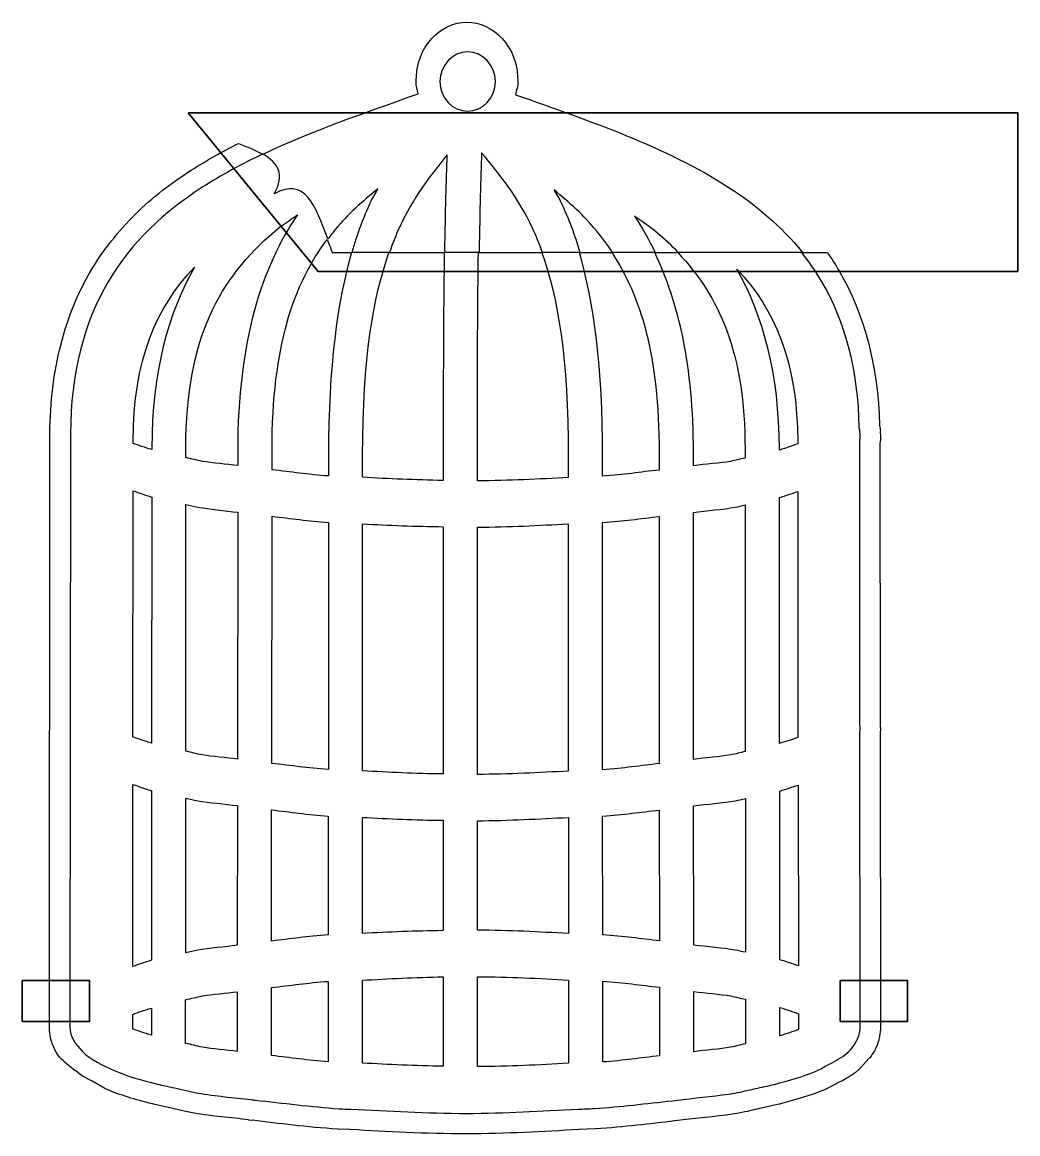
# Model space of a CAD drawing. Header units: millimetres. Extents: x -105 to 761, y -148 to 199.
# Drawn here: x 410.8 to 460.3, y -148.5 to -93.2 of the extents above; entities that cross this region are included whole.
import ezdxf

# ---------------------------------------------------------------- set-up
doc = ezdxf.new("R2010")
doc.units = ezdxf.units.MM
doc.header["$MEASUREMENT"] = 0
doc.layers.add('Capa 1', color=7, linetype='Continuous')

msp = doc.modelspace()

# ---------------------------------------------------------------- linework, layer by layer
at = {"layer": 'Capa 1', "color": 136}
for points, knots in [([(432.8986, -93.1799), (431.6075, -93.1799), (430.3621, -94.3508), (430.3621, -96.1344), (430.3621, -96.1344), (430.3621, -96.357), (430.4361, -96.538), (430.4715, -96.7405), (430.4715, -96.7405), (427.8364, -97.6764), (425.1798, -98.5858), (422.7456, -99.7391), (422.7456, -99.7391), (423.4974, -100.1864), (423.8498, -100.7607), (423.296, -101.7235), (423.296, -101.7235), (424.813, -100.8482), (425.3632, -102.3027), (425.9736, -103.9615), (425.9736, -103.9615), (426.0937, -103.802), (426.2134, -103.65), (426.3369, -103.4986), (426.3369, -103.4986), (426.9684, -102.7331), (427.7021, -102.0882), (428.4642, -101.4702), (428.4642, -101.4702), (428.348, -101.697), (428.2172, -101.8857), (428.1008, -102.1316), (428.1008, -102.1316), (427.7586, -102.8749), (427.4482, -103.698), (427.1765, -104.6339), (427.1765, -104.6339), (427.1765, -104.6339), (429.0393, -104.6339), (429.0393, -104.6339), (429.0393, -104.6339), (429.2017, -104.1767), (429.3637, -103.7558), (429.5471, -103.3663), (429.5471, -103.3663), (430.2105, -101.9316), (431.0359, -100.8464), (431.9179, -99.7832), (431.9179, -99.7832), (431.8722, -101.0775), (431.8261, -102.5242), (431.7944, -104.6339), (431.7944, -104.6339), (431.7944, -104.6339), (433.5054, -104.6339), (433.5054, -104.6339), (433.5054, -104.6339), (433.5371, -102.4403), (433.5759, -101.0055), (433.6253, -99.6731), (433.6253, -99.6731), (434.5638, -100.7964), (435.4597, -101.9175), (436.1618, -103.4323), (436.1618, -103.4323), (436.3311, -103.8034), (436.504, -104.2024), (436.6556, -104.6339), (436.6556, -104.6339), (436.6556, -104.6339), (438.5219, -104.6339), (438.5219, -104.6339), (438.5219, -104.6339), (438.254, -103.7251), (437.9433, -102.9233), (437.6046, -102.1976), (437.6046, -102.1976), (437.4884, -101.9461), (437.3506, -101.757), (437.2307, -101.5252), (437.2307, -101.5252), (438, -102.1468), (438.7229, -102.8051), (439.3579, -103.5755), (439.3579, -103.5755), (439.6331, -103.9085), (439.8942, -104.261), (440.1411, -104.6339), (440.1411, -104.6339), (440.1411, -104.6339), (442.2684, -104.6339), (442.2684, -104.6339), (442.2684, -104.6339), (441.9509, -103.9805), (441.6051, -103.3759), (441.2312, -102.8259), (441.2312, -102.8259), (441.6231, -103.1035), (442.032, -103.3681), (442.3883, -103.675), (442.3883, -103.675), (442.7482, -103.9819), (443.0938, -104.2984), (443.4149, -104.6339), (443.4149, -104.6339), (443.4149, -104.6339), (449.5994, -104.6339), (449.5994, -104.6339), (449.5994, -104.6339), (448.5584, -103.3314), (447.2954, -102.2808), (445.9055, -101.382), (445.9055, -101.382), (442.8117, -99.3807), (439.0369, -98.1057), (435.3116, -96.7846), (435.3116, -96.7846), (435.354, -96.5669), (435.435, -96.3757), (435.435, -96.1344), (435.435, -96.1344), (435.4354, -94.3507), (434.1897, -93.1799), (432.8986, -93.1799)], [0, 0, 0, 0, 0.03125, 0.03125, 0.03125, 0.03125, 0.0625, 0.0625, 0.0625, 0.0625, 0.09375, 0.09375, 0.09375, 0.09375, 0.125, 0.125, 0.125, 0.125, 0.15625, 0.15625, 0.15625, 0.15625, 0.1875, 0.1875, 0.1875, 0.1875, 0.21875, 0.21875, 0.21875, 0.21875, 0.25, 0.25, 0.25, 0.25, 0.28125, 0.28125, 0.28125, 0.28125, 0.3125, 0.3125, 0.3125, 0.3125, 0.34375, 0.34375, 0.34375, 0.34375, 0.375, 0.375, 0.375, 0.375, 0.40625, 0.40625, 0.40625, 0.40625, 0.4375, 0.4375, 0.4375, 0.4375, 0.46875, 0.46875, 0.46875, 0.46875, 0.5, 0.5, 0.5, 0.5, 0.53125, 0.53125, 0.53125, 0.53125, 0.5625, 0.5625, 0.5625, 0.5625, 0.59375, 0.59375, 0.59375, 0.59375, 0.625, 0.625, 0.625, 0.625, 0.65625, 0.65625, 0.65625, 0.65625, 0.6875, 0.6875, 0.6875, 0.6875, 0.71875, 0.71875, 0.71875, 0.71875, 0.75, 0.75, 0.75, 0.75, 0.78125, 0.78125, 0.78125, 0.78125, 0.8125, 0.8125, 0.8125, 0.8125, 0.84375, 0.84375, 0.84375, 0.84375, 0.875, 0.875, 0.875, 0.875, 0.90625, 0.90625, 0.90625, 0.90625, 0.9375, 0.9375, 0.9375, 0.9375, 1, 1, 1, 1]), ([(432.9307, -94.657), (433.6923, -94.6569), (434.3096, -95.3212), (434.3096, -96.1344), (434.3096, -96.1344), (434.3098, -96.9468), (433.6923, -97.6005), (432.9303, -97.6005), (432.9303, -97.6005), (432.1719, -97.6005), (431.551, -96.9468), (431.551, -96.1344), (431.551, -96.1344), (431.5512, -95.3212), (432.1718, -94.657), (432.9307, -94.657)], [0, 0, 0, 0, 0.2, 0.2, 0.2, 0.2, 0.4, 0.4, 0.4, 0.4, 0.6, 0.6, 0.6, 0.6, 1, 1, 1, 1])]:
    msp.add_open_spline(points, degree=3, knots=knots, dxfattribs=at)
at = {"layer": 'Capa 1', "color": 250, "lineweight": 35}
for points in [[(419.0238, -97.6824), (419.0238, -97.6824), (460.3202, -97.6824), (460.3202, -97.6824), (460.3202, -97.6824), (460.3202, -97.6824), (460.3202, -105.5828), (460.3202, -105.5828), (460.3202, -105.5828), (460.3202, -105.5828), (425.4869, -105.5828), (425.4869, -105.5828), (425.4869, -105.5828), (425.4869, -105.5828), (419.0238, -97.6824), (419.0238, -97.6824)], [(410.7549, -140.868), (410.7549, -140.868), (414.1061, -140.868), (414.1061, -140.868), (414.1061, -140.868), (414.1061, -140.868), (414.1061, -142.8993), (414.1061, -142.8993), (414.1061, -142.8993), (414.1061, -142.8993), (410.7549, -142.8993), (410.7549, -142.8993), (410.7549, -142.8993), (410.7549, -142.8993), (410.7549, -140.868), (410.7549, -140.868)], [(451.483, -140.868), (451.483, -140.868), (454.8346, -140.868), (454.8346, -140.868), (454.8346, -140.868), (454.8346, -140.868), (454.8346, -142.8993), (454.8346, -142.8993), (454.8346, -142.8993), (454.8346, -142.8993), (451.483, -142.8993), (451.483, -142.8993), (451.483, -142.8993), (451.483, -142.8993), (451.483, -140.868), (451.483, -140.868)]]:
    msp.add_open_spline(points, degree=3, knots=[0, 0, 0, 0, 0.2, 0.2, 0.2, 0.2, 0.4, 0.4, 0.4, 0.4, 0.6, 0.6, 0.6, 0.6, 1, 1, 1, 1], dxfattribs=at)
at = {"layer": 'Capa 1', "color": 241}
for points, knots in [([(421.5182, -99.2103), (420.7101, -99.6212), (419.9199, -100.0583), (419.1685, -100.5445), (419.1685, -100.5445), (418.6888, -100.8545), (418.1983, -101.1872), (417.7256, -101.5587), (417.7256, -101.5587), (416.7981, -102.2858), (415.9511, -103.1106), (415.1997, -104.061), (415.1997, -104.061), (414.8261, -104.5344), (414.473, -105.0364), (414.152, -105.5825), (414.152, -105.5825), (413.8275, -106.1317), (413.5487, -106.7086), (413.3053, -107.3129), (413.3053, -107.3129), (412.8044, -108.5356), (412.4551, -109.8963), (412.2787, -111.3698), (412.2787, -111.3698), (412.1908, -112.1004), (412.1341, -112.8617), (412.1341, -113.6629), (412.1341, -113.6629), (412.1341, -113.6629), (412.113, -143.1639), (412.113, -143.1639), (412.113, -143.1639), (412.113, -143.1639), (412.113, -143.2747), (412.113, -143.2747), (412.113, -143.2747), (412.113, -143.3001), (412.1129, -143.3258), (412.1129, -143.3516), (412.1129, -143.3516), (412.1237, -143.5015), (412.1482, -143.6807), (412.2117, -143.892), (412.2117, -143.892), (412.2154, -143.8966), (412.2223, -143.8977), (412.2223, -143.9026), (412.2223, -143.9026), (412.3353, -144.2794), (412.5256, -144.6174), (412.8185, -144.8837), (412.8185, -144.8837), (412.8329, -144.8989), (412.8467, -144.9137), (412.8643, -144.9278), (412.8643, -144.9278), (412.8643, -144.9278), (413.3584, -145.3247), (413.3584, -145.3247), (413.3584, -145.3247), (413.3584, -145.3247), (413.3937, -145.3582), (413.3937, -145.3582), (413.3937, -145.3582), (413.3937, -145.3582), (413.4044, -145.3472), (413.4044, -145.3472), (413.4044, -145.3472), (413.7676, -145.6577), (414.1026, -145.8044), (414.3284, -145.9205), (414.3284, -145.9205), (414.3391, -145.9255), (414.3636, -145.9371), (414.3742, -145.942), (414.3742, -145.942), (414.3742, -145.942), (414.8153, -146.2066), (414.8153, -146.2066), (414.8153, -146.2066), (414.8542, -146.2313), (414.8928, -146.2535), (414.9351, -146.2729), (414.9351, -146.2729), (415.6162, -146.5661), (416.3921, -146.7859), (417.2388, -147.0004), (417.2388, -147.0004), (417.2494, -147.0046), (417.2599, -147.0081), (417.274, -147.0113), (417.274, -147.0113), (417.274, -147.0113), (418.1102, -147.199), (418.1102, -147.199), (418.1102, -147.199), (418.4773, -147.2794), (418.8439, -147.3782), (419.3131, -147.4636), (419.3131, -147.4636), (420.1601, -147.6177), (421.1793, -147.6862), (422.0118, -147.7941), (422.0118, -147.7941), (422.0154, -147.798), (422.0189, -147.8019), (422.0224, -147.8051), (422.0224, -147.8051), (422.0224, -147.8051), (422.2131, -147.8269), (422.2131, -147.8269), (422.2131, -147.8269), (422.2131, -147.8269), (422.2131, -147.8163), (422.2131, -147.8163), (422.2131, -147.8163), (423.543, -147.9839), (424.894, -148.154), (426.4674, -148.2573), (426.4674, -148.2573), (426.4783, -148.2573), (426.4886, -148.2573), (426.4992, -148.2573), (426.4992, -148.2573), (426.4992, -148.2573), (427.0637, -148.2788), (427.0637, -148.2788), (427.0637, -148.2788), (427.0637, -148.2788), (427.0851, -148.2788), (427.0851, -148.2788), (427.0851, -148.2788), (428.9231, -148.3878), (430.8031, -148.4884), (432.8703, -148.4884), (432.8703, -148.4884), (434.8778, -148.4884), (436.6874, -148.3808), (438.4725, -148.2788), (438.4725, -148.2788), (438.4725, -148.2788), (438.4834, -148.2788), (438.4834, -148.2788), (438.4834, -148.2788), (438.4834, -148.2788), (439.2771, -148.2457), (439.2771, -148.2457), (439.2771, -148.2457), (439.2839, -148.2457), (439.2909, -148.2457), (439.298, -148.2457), (439.298, -148.2457), (440.7551, -148.1497), (441.9932, -148.0009), (443.2455, -147.8488), (443.2455, -147.8488), (443.2455, -147.8488), (443.7959, -147.7828), (443.7959, -147.7828), (443.7959, -147.7828), (443.7995, -147.7828), (443.8029, -147.7828), (443.8065, -147.7828), (443.8065, -147.7828), (444.6076, -147.678), (445.6056, -147.6135), (446.4311, -147.4632), (446.4311, -147.4632), (446.8475, -147.3874), (447.1543, -147.2988), (447.4683, -147.2314), (447.4683, -147.2314), (447.4718, -147.2314), (447.4754, -147.2314), (447.4789, -147.2314), (447.4789, -147.2314), (447.4789, -147.2314), (448.4279, -147.0222), (448.4279, -147.0222), (448.4279, -147.0222), (448.435, -147.0184), (448.442, -147.0145), (448.449, -147.0109), (448.449, -147.0109), (449.2534, -146.8092), (449.9871, -146.5876), (450.6221, -146.3276), (450.6221, -146.3276), (450.6468, -146.3177), (450.6715, -146.3064), (450.6997, -146.2945), (450.6997, -146.2945), (450.6997, -146.2945), (451.2715, -145.9967), (451.2715, -145.9967), (451.2715, -145.9967), (451.5572, -145.85), (451.9627, -145.6912), (452.3754, -145.3243), (452.3754, -145.3243), (452.4002, -145.3), (452.4248, -145.2742), (452.4495, -145.247), (452.4495, -145.247), (452.4495, -145.247), (452.9261, -144.7292), (452.9261, -144.7292), (452.9261, -144.7292), (452.9328, -144.7214), (452.9399, -144.7147), (452.9469, -144.7066), (452.9469, -144.7066), (453.0459, -144.5923), (453.1163, -144.4766), (453.1798, -144.3648), (453.1798, -144.3648), (453.1836, -144.3616), (453.1868, -144.3577), (453.1903, -144.3542), (453.1903, -144.3542), (453.2047, -144.326), (453.2256, -144.2759), (453.2433, -144.2328), (453.2433, -144.2328), (453.261, -144.2004), (453.2574, -144.2131), (453.268, -144.1887), (453.268, -144.1887), (453.2999, -144.1111), (453.335, -144.0413), (453.3315, -144.0455), (453.3315, -144.0455), (453.3388, -144.0268), (453.342, -144.0088), (453.3456, -143.9905), (453.3456, -143.9905), (453.3388, -144.0018), (453.3667, -143.952), (453.3985, -143.825), (453.3985, -143.825), (453.4023, -143.8176), (453.4055, -143.8106), (453.4091, -143.8032), (453.4091, -143.8032), (453.4233, -143.7541), (453.4232, -143.7068), (453.4302, -143.6595), (453.4302, -143.6595), (453.4341, -143.6483), (453.4408, -143.6377), (453.4444, -143.6268), (453.4444, -143.6268), (453.4444, -143.6268), (453.4305, -143.6268), (453.4305, -143.6268), (453.4305, -143.6268), (453.4587, -143.4885), (453.4867, -143.3368), (453.4867, -143.1635), (453.4867, -143.1635), (453.4867, -143.1635), (453.4868, -142.899), (453.4868, -142.899), (453.4868, -142.899), (453.4868, -142.899), (453.4761, -128.5674), (453.4761, -128.5674), (453.4761, -128.5674), (453.4761, -128.5674), (453.4761, -128.4792), (453.4761, -128.4792), (453.4761, -128.4792), (453.4797, -128.4471), (453.4867, -128.4499), (453.4867, -128.3578), (453.4867, -128.3578), (453.4868, -128.2703), (453.4796, -128.283), (453.4761, -128.2478), (453.4761, -128.2478), (453.4761, -128.2626), (453.4761, -128.1804), (453.4761, -128.1486), (453.4761, -128.1486), (453.4761, -128.1451), (453.4761, -128.1412), (453.4761, -128.1373), (453.4761, -128.1373), (453.4761, -128.1373), (453.4761, -128.0382), (453.4761, -128.0382), (453.4761, -128.0382), (453.4761, -128.0382), (453.4551, -114.1264), (453.4551, -114.1264), (453.4551, -114.1264), (453.4515, -114.1578), (453.4867, -114.0287), (453.4867, -113.7623), (453.4867, -113.7623), (453.4868, -113.6748), (453.4796, -113.6763), (453.4761, -113.6413), (453.4761, -113.6413), (453.4761, -113.6562), (453.4761, -113.5736), (453.4761, -113.5419), (453.4761, -113.5419), (453.4761, -113.5066), (453.4867, -113.5214), (453.4761, -113.4318), (453.4761, -113.4318), (453.4726, -113.417), (453.469, -113.4022), (453.4655, -113.3877), (453.4655, -113.3877), (453.4551, -113.3175), (453.4444, -113.2903), (453.4338, -113.2445), (453.4338, -113.2445), (453.367, -110.249), (452.6612, -107.6628), (451.437, -105.5825), (451.437, -105.5825), (451.2469, -105.259), (451.0525, -104.9471), (450.8409, -104.6455), (450.8409, -104.6455), (450.8409, -104.6455), (449.5744, -104.6455), (449.5744, -104.6455), (449.5744, -104.6455), (449.9344, -105.0956), (450.2623, -105.5737), (450.5657, -106.0894), (450.5657, -106.0894), (451.7088, -108.03), (452.3861, -110.4773), (452.4284, -113.3768), (452.4284, -113.3768), (452.4601, -113.5002), (452.4742, -113.6315), (452.4742, -113.7623), (452.4742, -113.7623), (452.4744, -113.853), (452.4601, -113.9218), (452.4495, -114.005), (452.4495, -114.005), (452.4495, -114.005), (452.4637, -128.1268), (452.4637, -128.1268), (452.4637, -128.1268), (452.4708, -128.2033), (452.4742, -128.2813), (452.4742, -128.3585), (452.4742, -128.3585), (452.4744, -128.403), (452.4636, -128.4368), (452.4636, -128.4795), (452.4636, -128.4795), (452.4636, -128.4795), (452.4744, -142.8993), (452.4744, -142.8993), (452.4744, -142.8993), (452.4744, -142.8993), (452.4744, -143.1639), (452.4744, -143.1639), (452.4744, -143.1639), (452.478, -143.596), (452.2802, -143.8991), (452.0756, -144.2117), (452.0756, -144.2117), (451.9839, -144.3524), (451.8463, -144.4621), (451.7122, -144.5644), (451.7122, -144.5644), (451.4338, -144.7754), (451.1125, -144.9246), (450.8091, -145.0936), (450.8091, -145.0936), (450.6186, -145.1973), (450.4352, -145.3088), (450.2341, -145.3913), (450.2341, -145.3913), (449.5816, -145.6619), (448.89, -145.8475), (448.2056, -146.0302), (448.2056, -146.0302), (447.8953, -146.1138), (447.5741, -146.1706), (447.2602, -146.2401), (447.2602, -146.2401), (446.9217, -146.3142), (446.5863, -146.4024), (446.2442, -146.4606), (446.2442, -146.4606), (445.3942, -146.6056), (444.5332, -146.6755), (443.6759, -146.7799), (443.6759, -146.7799), (443.4927, -146.8025), (443.309, -146.8261), (443.1256, -146.8465), (443.1256, -146.8465), (441.8274, -146.988), (440.5326, -147.1411), (439.2345, -147.2321), (439.2345, -147.2321), (438.9664, -147.2508), (438.6982, -147.2547), (438.4266, -147.2653), (438.4266, -147.2653), (436.5748, -147.3383), (434.8423, -147.4748), (432.8703, -147.4748), (432.8703, -147.4748), (430.8316, -147.4748), (429.0357, -147.3359), (427.1166, -147.2653), (427.1166, -147.2653), (426.9228, -147.2583), (426.7285, -147.2568), (426.5345, -147.2434), (426.5345, -147.2434), (425.1341, -147.1454), (423.7405, -146.9633), (422.3435, -146.8134), (422.3435, -146.8134), (422.2766, -146.8063), (422.2129, -146.7993), (422.1459, -146.7915), (422.1459, -146.7915), (421.2642, -146.6867), (420.3749, -146.6106), (419.5001, -146.461), (419.5001, -146.461), (419.1052, -146.3936), (418.7204, -146.293), (418.3324, -146.2073), (418.3324, -146.2073), (418.0503, -146.1456), (417.4928, -146.02), (417.4928, -146.02), (417.4928, -146.02), (416.6711, -145.8111), (416.0181, -145.6492), (415.3338, -145.3363), (415.3338, -145.3363), (414.7697, -145.0809), (414.1661, -144.8294), (413.7463, -144.3775), (413.7463, -144.3775), (413.4358, -144.0459), (413.1254, -143.698), (413.1289, -143.1646), (413.1289, -143.1646), (413.1289, -143.1646), (413.1608, -113.6636), (413.1608, -113.6636), (413.1608, -113.6636), (413.1608, -110.6311), (413.8521, -108.0971), (415.0339, -106.0898), (415.0339, -106.0898), (416.2159, -104.0828), (417.8491, -102.604), (419.7188, -101.3936), (419.7188, -101.3936), (420.6609, -100.7847), (421.6732, -100.2467), (422.7174, -99.7511), (422.7174, -99.7511), (422.3826, -99.551), (421.9624, -99.3814), (421.518, -99.2106), (421.518, -99.2106), (421.518, -99.2106), (421.5182, -99.2103), (421.5182, -99.2103)], [0, 0, 0, 0, 0.0082645, 0.0082645, 0.0082645, 0.0082645, 0.0165289, 0.0165289, 0.0165289, 0.0165289, 0.0247934, 0.0247934, 0.0247934, 0.0247934, 0.0330579, 0.0330579, 0.0330579, 0.0330579, 0.0413223, 0.0413223, 0.0413223, 0.0413223, 0.0495868, 0.0495868, 0.0495868, 0.0495868, 0.0578512, 0.0578512, 0.0578512, 0.0578512, 0.0661157, 0.0661157, 0.0661157, 0.0661157, 0.0743802, 0.0743802, 0.0743802, 0.0743802, 0.0826446, 0.0826446, 0.0826446, 0.0826446, 0.0909091, 0.0909091, 0.0909091, 0.0909091, 0.0991736, 0.0991736, 0.0991736, 0.0991736, 0.107438, 0.107438, 0.107438, 0.107438, 0.1157025, 0.1157025, 0.1157025, 0.1157025, 0.1239669, 0.1239669, 0.1239669, 0.1239669, 0.1322314, 0.1322314, 0.1322314, 0.1322314, 0.1404959, 0.1404959, 0.1404959, 0.1404959, 0.1487603, 0.1487603, 0.1487603, 0.1487603, 0.1570248, 0.1570248, 0.1570248, 0.1570248, 0.1652893, 0.1652893, 0.1652893, 0.1652893, 0.1735537, 0.1735537, 0.1735537, 0.1735537, 0.1818182, 0.1818182, 0.1818182, 0.1818182, 0.1900826, 0.1900826, 0.1900826, 0.1900826, 0.1983471, 0.1983471, 0.1983471, 0.1983471, 0.2066116, 0.2066116, 0.2066116, 0.2066116, 0.214876, 0.214876, 0.214876, 0.214876, 0.2231405, 0.2231405, 0.2231405, 0.2231405, 0.231405, 0.231405, 0.231405, 0.231405, 0.2396694, 0.2396694, 0.2396694, 0.2396694, 0.2479339, 0.2479339, 0.2479339, 0.2479339, 0.2561983, 0.2561983, 0.2561983, 0.2561983, 0.2644628, 0.2644628, 0.2644628, 0.2644628, 0.2727273, 0.2727273, 0.2727273, 0.2727273, 0.2809917, 0.2809917, 0.2809917, 0.2809917, 0.2892562, 0.2892562, 0.2892562, 0.2892562, 0.2975207, 0.2975207, 0.2975207, 0.2975207, 0.3057851, 0.3057851, 0.3057851, 0.3057851, 0.3140496, 0.3140496, 0.3140496, 0.3140496, 0.322314, 0.322314, 0.322314, 0.322314, 0.3305785, 0.3305785, 0.3305785, 0.3305785, 0.338843, 0.338843, 0.338843, 0.338843, 0.3471074, 0.3471074, 0.3471074, 0.3471074, 0.3553719, 0.3553719, 0.3553719, 0.3553719, 0.3636364, 0.3636364, 0.3636364, 0.3636364, 0.3719008, 0.3719008, 0.3719008, 0.3719008, 0.3801653, 0.3801653, 0.3801653, 0.3801653, 0.3884298, 0.3884298, 0.3884298, 0.3884298, 0.3966942, 0.3966942, 0.3966942, 0.3966942, 0.4049587, 0.4049587, 0.4049587, 0.4049587, 0.4132231, 0.4132231, 0.4132231, 0.4132231, 0.4214876, 0.4214876, 0.4214876, 0.4214876, 0.4297521, 0.4297521, 0.4297521, 0.4297521, 0.4380165, 0.4380165, 0.4380165, 0.4380165, 0.446281, 0.446281, 0.446281, 0.446281, 0.4545455, 0.4545455, 0.4545455, 0.4545455, 0.4628099, 0.4628099, 0.4628099, 0.4628099, 0.4710744, 0.4710744, 0.4710744, 0.4710744, 0.4793388, 0.4793388, 0.4793388, 0.4793388, 0.4876033, 0.4876033, 0.4876033, 0.4876033, 0.4958678, 0.4958678, 0.4958678, 0.4958678, 0.5041322, 0.5041322, 0.5041322, 0.5041322, 0.5123967, 0.5123967, 0.5123967, 0.5123967, 0.5206612, 0.5206612, 0.5206612, 0.5206612, 0.5289256, 0.5289256, 0.5289256, 0.5289256, 0.5371901, 0.5371901, 0.5371901, 0.5371901, 0.5454545, 0.5454545, 0.5454545, 0.5454545, 0.553719, 0.553719, 0.553719, 0.553719, 0.5619835, 0.5619835, 0.5619835, 0.5619835, 0.5702479, 0.5702479, 0.5702479, 0.5702479, 0.5785124, 0.5785124, 0.5785124, 0.5785124, 0.5867769, 0.5867769, 0.5867769, 0.5867769, 0.5950413, 0.5950413, 0.5950413, 0.5950413, 0.6033058, 0.6033058, 0.6033058, 0.6033058, 0.6115702, 0.6115702, 0.6115702, 0.6115702, 0.6198347, 0.6198347, 0.6198347, 0.6198347, 0.6280992, 0.6280992, 0.6280992, 0.6280992, 0.6363636, 0.6363636, 0.6363636, 0.6363636, 0.6446281, 0.6446281, 0.6446281, 0.6446281, 0.6528926, 0.6528926, 0.6528926, 0.6528926, 0.661157, 0.661157, 0.661157, 0.661157, 0.6694215, 0.6694215, 0.6694215, 0.6694215, 0.677686, 0.677686, 0.677686, 0.677686, 0.6859504, 0.6859504, 0.6859504, 0.6859504, 0.6942149, 0.6942149, 0.6942149, 0.6942149, 0.7024793, 0.7024793, 0.7024793, 0.7024793, 0.7107438, 0.7107438, 0.7107438, 0.7107438, 0.7190083, 0.7190083, 0.7190083, 0.7190083, 0.7272727, 0.7272727, 0.7272727, 0.7272727, 0.7355372, 0.7355372, 0.7355372, 0.7355372, 0.7438017, 0.7438017, 0.7438017, 0.7438017, 0.7520661, 0.7520661, 0.7520661, 0.7520661, 0.7603306, 0.7603306, 0.7603306, 0.7603306, 0.768595, 0.768595, 0.768595, 0.768595, 0.7768595, 0.7768595, 0.7768595, 0.7768595, 0.785124, 0.785124, 0.785124, 0.785124, 0.7933884, 0.7933884, 0.7933884, 0.7933884, 0.8016529, 0.8016529, 0.8016529, 0.8016529, 0.8099174, 0.8099174, 0.8099174, 0.8099174, 0.8181818, 0.8181818, 0.8181818, 0.8181818, 0.8264463, 0.8264463, 0.8264463, 0.8264463, 0.8347107, 0.8347107, 0.8347107, 0.8347107, 0.8429752, 0.8429752, 0.8429752, 0.8429752, 0.8512397, 0.8512397, 0.8512397, 0.8512397, 0.8595041, 0.8595041, 0.8595041, 0.8595041, 0.8677686, 0.8677686, 0.8677686, 0.8677686, 0.8760331, 0.8760331, 0.8760331, 0.8760331, 0.8842975, 0.8842975, 0.8842975, 0.8842975, 0.892562, 0.892562, 0.892562, 0.892562, 0.9008264, 0.9008264, 0.9008264, 0.9008264, 0.9090909, 0.9090909, 0.9090909, 0.9090909, 0.9173554, 0.9173554, 0.9173554, 0.9173554, 0.9256198, 0.9256198, 0.9256198, 0.9256198, 0.9338843, 0.9338843, 0.9338843, 0.9338843, 0.9421488, 0.9421488, 0.9421488, 0.9421488, 0.9504132, 0.9504132, 0.9504132, 0.9504132, 0.9586777, 0.9586777, 0.9586777, 0.9586777, 0.9669421, 0.9669421, 0.9669421, 0.9669421, 0.9752066, 0.9752066, 0.9752066, 0.9752066, 0.9834711, 0.9834711, 0.9834711, 0.9834711, 1, 1, 1, 1]), ([(424.4602, -102.7603), (424.0653, -103.0414), (423.6523, -103.2986), (423.2924, -103.6087), (423.2924, -103.6087), (420.622, -105.8993), (418.9039, -108.8623), (418.9039, -114.3578), (418.9039, -114.3578), (418.9039, -114.3578), (418.9039, -114.8429), (418.9039, -114.8429), (418.9039, -114.8429), (419.1861, -114.9022), (419.426, -114.9745), (419.7293, -115.0299), (419.7293, -115.0299), (420.2271, -115.1205), (420.9324, -115.1597), (421.4826, -115.2398), (421.4826, -115.2398), (421.4826, -115.2398), (421.4828, -114.512), (421.4828, -114.512), (421.4828, -114.512), (421.4828, -109.0552), (422.6786, -105.3698), (424.4602, -102.7603)], [0, 0, 0, 0, 0.125, 0.125, 0.125, 0.125, 0.25, 0.25, 0.25, 0.25, 0.375, 0.375, 0.375, 0.375, 0.5, 0.5, 0.5, 0.5, 0.625, 0.625, 0.625, 0.625, 0.75, 0.75, 0.75, 0.75, 1, 1, 1, 1]), ([(425.9386, -103.9841), (424.2804, -106.2066), (423.1937, -109.2323), (423.1937, -114.512), (423.1937, -114.512), (423.1937, -114.512), (423.1938, -115.4493), (423.1938, -115.4493), (423.1938, -115.4493), (424.1324, -115.5562), (424.9576, -115.6818), (426.0053, -115.758), (426.0053, -115.758), (426.0053, -115.758), (426.0056, -114.7325), (426.0056, -114.7325), (426.0056, -114.7325), (426.0056, -110.3093), (426.4392, -107.1008), (427.1518, -104.6455), (427.1518, -104.6455), (427.1518, -104.6455), (426.1926, -104.6455), (426.1926, -104.6455), (426.1926, -104.6455), (426.1044, -104.4197), (426.0194, -104.2067), (425.9386, -103.9841)], [0, 0, 0, 0, 0.125, 0.125, 0.125, 0.125, 0.25, 0.25, 0.25, 0.25, 0.375, 0.375, 0.375, 0.375, 0.5, 0.5, 0.5, 0.5, 0.625, 0.625, 0.625, 0.625, 0.75, 0.75, 0.75, 0.75, 1, 1, 1, 1]), ([(429.0147, -104.6455), (428.2349, -106.8419), (427.7021, -109.9054), (427.7021, -114.7325), (427.7021, -114.7325), (427.7021, -114.7325), (427.7023, -115.8236), (427.7023, -115.8236), (427.7023, -115.8236), (429.0004, -115.8935), (430.3127, -115.9616), (431.7132, -115.9785), (431.7132, -115.9785), (431.7132, -115.9785), (431.7135, -114.7988), (431.7135, -114.7988), (431.7135, -114.7988), (431.7135, -110.0479), (431.7344, -106.9477), (431.7697, -104.6455), (431.7697, -104.6455), (431.7697, -104.6455), (429.0147, -104.6455), (429.0147, -104.6455)], [0, 0, 0, 0, 0.1428571, 0.1428571, 0.1428571, 0.1428571, 0.2857143, 0.2857143, 0.2857143, 0.2857143, 0.4285714, 0.4285714, 0.4285714, 0.4285714, 0.5714286, 0.5714286, 0.5714286, 0.5714286, 0.7142857, 0.7142857, 0.7142857, 0.7142857, 1, 1, 1, 1]), ([(433.4669, -104.6455), (433.4316, -106.9329), (433.4136, -110.0472), (433.4136, -114.7988), (433.4136, -114.7988), (433.4136, -114.7988), (433.4137, -116), (433.4137, -116), (433.4137, -116), (435.0083, -115.9916), (436.4722, -115.9125), (437.9433, -115.8349), (437.9433, -115.8349), (437.9433, -115.8349), (437.9436, -114.7988), (437.9436, -114.7988), (437.9436, -114.7988), (437.9436, -109.9234), (437.4177, -106.8465), (436.631, -104.6455), (436.631, -104.6455), (436.631, -104.6455), (433.4669, -104.6455), (433.4669, -104.6455)], [0, 0, 0, 0, 0.1428571, 0.1428571, 0.1428571, 0.1428571, 0.2857143, 0.2857143, 0.2857143, 0.2857143, 0.4285714, 0.4285714, 0.4285714, 0.4285714, 0.5714286, 0.5714286, 0.5714286, 0.5714286, 0.7142857, 0.7142857, 0.7142857, 0.7142857, 1, 1, 1, 1]), ([(438.4937, -104.6455), (439.2168, -107.1089), (439.6507, -110.3358), (439.6507, -114.7988), (439.6507, -114.7988), (439.6507, -114.7988), (439.651, -115.7689), (439.651, -115.7689), (439.651, -115.7689), (440.6952, -115.6941), (441.524, -115.5661), (442.4624, -115.4603), (442.4624, -115.4603), (442.4624, -115.4603), (442.4624, -114.5889), (442.4624, -114.5889), (442.4624, -114.5889), (442.4624, -109.7534), (441.5451, -106.8133), (440.1164, -104.6455), (440.1164, -104.6455), (440.1164, -104.6455), (438.4937, -104.6455), (438.4937, -104.6455)], [0, 0, 0, 0, 0.1428571, 0.1428571, 0.1428571, 0.1428571, 0.2857143, 0.2857143, 0.2857143, 0.2857143, 0.4285714, 0.4285714, 0.4285714, 0.4285714, 0.5714286, 0.5714286, 0.5714286, 0.5714286, 0.7142857, 0.7142857, 0.7142857, 0.7142857, 1, 1, 1, 1]), ([(442.2438, -104.6455), (443.4292, -107.0903), (444.1734, -110.2949), (444.1734, -114.5889), (444.1734, -114.5889), (444.1734, -114.5889), (444.1734, -115.2504), (444.1734, -115.2504), (444.1734, -115.2504), (444.7592, -115.1671), (445.4998, -115.1258), (446.0254, -115.0299), (446.0254, -115.0299), (446.2939, -114.9808), (446.4876, -114.917), (446.7416, -114.8648), (446.7416, -114.8648), (446.7416, -114.8648), (446.7419, -114.4238), (446.7419, -114.4238), (446.7419, -114.4238), (446.7419, -109.6648), (445.4646, -106.8112), (443.3902, -104.6455), (443.3902, -104.6455), (443.3902, -104.6455), (442.2438, -104.6455), (442.2438, -104.6455)], [0, 0, 0, 0, 0.125, 0.125, 0.125, 0.125, 0.25, 0.25, 0.25, 0.25, 0.375, 0.375, 0.375, 0.375, 0.5, 0.5, 0.5, 0.5, 0.625, 0.625, 0.625, 0.625, 0.75, 0.75, 0.75, 0.75, 1, 1, 1, 1]), ([(419.3346, -105.362), (417.4188, -107.3834), (416.2792, -110.0035), (416.2792, -114.005), (416.2792, -114.005), (416.2792, -114.005), (416.2794, -114.1374), (416.2794, -114.1374), (416.2794, -114.1374), (416.558, -114.2407), (416.8613, -114.3458), (417.207, -114.446), (417.207, -114.446), (417.207, -114.446), (417.2073, -114.3578), (417.2073, -114.3578), (417.2073, -114.3578), (417.2073, -110.5866), (418.0255, -107.6596), (419.3346, -105.362)], [0, 0, 0, 0, 0.1666667, 0.1666667, 0.1666667, 0.1666667, 0.3333333, 0.3333333, 0.3333333, 0.3333333, 0.5, 0.5, 0.5, 0.5, 0.6666667, 0.6666667, 0.6666667, 0.6666667, 1, 1, 1, 1]), ([(446.3324, -105.4608), (447.6341, -107.7552), (448.449, -110.6664), (448.449, -114.4238), (448.449, -114.4238), (448.449, -114.4238), (448.4493, -114.4679), (448.4493, -114.4679), (448.4493, -114.4679), (448.8021, -114.368), (449.0805, -114.2622), (449.3627, -114.1592), (449.3627, -114.1592), (449.3627, -114.1592), (449.3629, -114.0823), (449.3629, -114.0823), (449.3629, -114.0823), (449.3629, -110.0917), (448.2409, -107.4804), (446.3324, -105.4608)], [0, 0, 0, 0, 0.1666667, 0.1666667, 0.1666667, 0.1666667, 0.3333333, 0.3333333, 0.3333333, 0.3333333, 0.5, 0.5, 0.5, 0.5, 0.6666667, 0.6666667, 0.6666667, 0.6666667, 1, 1, 1, 1]), ([(416.2794, -116.4964), (416.2794, -116.4964), (416.2687, -128.7441), (416.2687, -128.7441), (416.2687, -128.7441), (416.5473, -128.8485), (416.8471, -128.9523), (417.1964, -129.0528), (417.1964, -129.0528), (417.1964, -129.0528), (417.2073, -116.8051), (417.2073, -116.8051), (417.2073, -116.8051), (416.8581, -116.7119), (416.5861, -116.598), (416.2794, -116.4964)], [0, 0, 0, 0, 0.2, 0.2, 0.2, 0.2, 0.4, 0.4, 0.4, 0.4, 0.6, 0.6, 0.6, 0.6, 1, 1, 1, 1]), ([(449.3629, -116.5295), (449.0629, -116.6279), (448.7947, -116.7366), (448.449, -116.8273), (448.449, -116.8273), (448.449, -116.8273), (448.4596, -129.0641), (448.4596, -129.0641), (448.4596, -129.0641), (448.8124, -128.9646), (449.0911, -128.8697), (449.3768, -128.7667), (449.3768, -128.7667), (449.3768, -128.7667), (449.3629, -116.5295), (449.3629, -116.5295)], [0, 0, 0, 0, 0.2, 0.2, 0.2, 0.2, 0.4, 0.4, 0.4, 0.4, 0.6, 0.6, 0.6, 0.6, 1, 1, 1, 1]), ([(418.9039, -117.18), (418.9039, -117.18), (418.8936, -129.45), (418.8936, -129.45), (418.8936, -129.45), (419.1794, -129.51), (419.4225, -129.5813), (419.7293, -129.6373), (419.7293, -129.6373), (420.2271, -129.7273), (420.9218, -129.7675), (421.4721, -129.8469), (421.4721, -129.8469), (421.4721, -129.8469), (421.4828, -117.566), (421.4828, -117.566), (421.4828, -117.566), (420.8514, -117.4764), (420.068, -117.4157), (419.5001, -117.3123), (419.5001, -117.3123), (419.2814, -117.2725), (419.112, -117.2217), (418.9039, -117.18)], [0, 0, 0, 0, 0.1428571, 0.1428571, 0.1428571, 0.1428571, 0.2857143, 0.2857143, 0.2857143, 0.2857143, 0.4285714, 0.4285714, 0.4285714, 0.4285714, 0.5714286, 0.5714286, 0.5714286, 0.5714286, 0.7142857, 0.7142857, 0.7142857, 0.7142857, 1, 1, 1, 1]), ([(446.7419, -117.2016), (446.5653, -117.2365), (446.4276, -117.2788), (446.2442, -117.312), (446.2442, -117.312), (445.6482, -117.4206), (444.8401, -117.4835), (444.1734, -117.5766), (444.1734, -117.5766), (444.1734, -117.5766), (444.1734, -129.8575), (444.1734, -129.8575), (444.1734, -129.8575), (444.7556, -129.7742), (445.5033, -129.7322), (446.0254, -129.637), (446.0254, -129.637), (446.2974, -129.5876), (446.4982, -129.5245), (446.7521, -129.4719), (446.7521, -129.4719), (446.7521, -129.4719), (446.7419, -117.2016), (446.7419, -117.2016)], [0, 0, 0, 0, 0.1428571, 0.1428571, 0.1428571, 0.1428571, 0.2857143, 0.2857143, 0.2857143, 0.2857143, 0.4285714, 0.4285714, 0.4285714, 0.4285714, 0.5714286, 0.5714286, 0.5714286, 0.5714286, 0.7142857, 0.7142857, 0.7142857, 0.7142857, 1, 1, 1, 1]), ([(423.1938, -117.7639), (423.1938, -117.7639), (423.1831, -130.0561), (423.1831, -130.0561), (423.1831, -130.0561), (424.1252, -130.164), (424.954, -130.2886), (426.0053, -130.3648), (426.0053, -130.3648), (426.0053, -130.3648), (426.0056, -118.0726), (426.0056, -118.0726), (426.0056, -118.0726), (424.9682, -117.9985), (424.132, -117.869), (423.1937, -117.7639), (423.1937, -117.7639), (423.1937, -117.7639), (423.1938, -117.7639), (423.1938, -117.7639)], [0, 0, 0, 0, 0.1666667, 0.1666667, 0.1666667, 0.1666667, 0.3333333, 0.3333333, 0.3333333, 0.3333333, 0.5, 0.5, 0.5, 0.5, 0.6666667, 0.6666667, 0.6666667, 0.6666667, 1, 1, 1, 1]), ([(442.4624, -117.7748), (441.5242, -117.8785), (440.6844, -117.9999), (439.6507, -118.0726), (439.6507, -118.0726), (439.6507, -118.0726), (439.651, -130.3757), (439.651, -130.3757), (439.651, -130.3757), (440.6952, -130.3009), (441.5346, -130.1732), (442.473, -130.067), (442.473, -130.067), (442.473, -130.067), (442.4624, -117.7748), (442.4624, -117.7748)], [0, 0, 0, 0, 0.2, 0.2, 0.2, 0.2, 0.4, 0.4, 0.4, 0.4, 0.6, 0.6, 0.6, 0.6, 1, 1, 1, 1]), ([(427.7023, -118.1392), (427.7023, -118.1392), (427.7023, -130.4311), (427.7023, -130.4311), (427.7023, -130.4311), (429.0004, -130.5009), (430.3127, -130.5687), (431.7132, -130.5856), (431.7132, -130.5856), (431.7132, -130.5856), (431.7135, -118.2825), (431.7135, -118.2825), (431.7135, -118.2825), (430.3165, -118.2659), (429.0004, -118.2077), (427.7023, -118.1392)], [0, 0, 0, 0, 0.2, 0.2, 0.2, 0.2, 0.4, 0.4, 0.4, 0.4, 0.6, 0.6, 0.6, 0.6, 1, 1, 1, 1]), ([(437.9436, -118.1392), (436.4688, -118.2151), (435.0082, -118.2959), (433.4136, -118.3044), (433.4136, -118.3044), (433.4136, -118.3044), (433.4137, -130.6075), (433.4137, -130.6075), (433.4137, -130.6075), (435.0083, -130.5987), (436.4722, -130.5196), (437.9433, -130.4424), (437.9433, -130.4424), (437.9433, -130.4424), (437.9436, -118.1392), (437.9436, -118.1392)], [0, 0, 0, 0, 0.2, 0.2, 0.2, 0.2, 0.4, 0.4, 0.4, 0.4, 0.6, 0.6, 0.6, 0.6, 1, 1, 1, 1]), ([(416.2687, -131.1035), (416.2687, -131.1035), (416.2584, -140.1653), (416.2584, -140.1653), (416.2584, -140.1653), (416.5652, -140.0623), (416.8331, -139.9512), (417.1859, -139.8566), (417.1859, -139.8566), (417.1859, -139.8566), (417.1859, -131.4122), (417.1859, -131.4122), (417.1859, -131.4122), (416.8366, -131.3183), (416.5756, -131.2054), (416.2686, -131.1035), (416.2686, -131.1035), (416.2686, -131.1035), (416.2687, -131.1035), (416.2687, -131.1035)], [0, 0, 0, 0, 0.1666667, 0.1666667, 0.1666667, 0.1666667, 0.3333333, 0.3333333, 0.3333333, 0.3333333, 0.5, 0.5, 0.5, 0.5, 0.6666667, 0.6666667, 0.6666667, 0.6666667, 1, 1, 1, 1]), ([(449.3875, -131.1363), (449.0843, -131.2354), (448.8159, -131.343), (448.4701, -131.434), (448.4701, -131.434), (448.4701, -131.434), (448.4703, -139.8347), (448.4703, -139.8347), (448.4703, -139.8347), (448.8196, -139.9261), (449.0911, -140.0323), (449.398, -140.1321), (449.398, -140.1321), (449.398, -140.1321), (449.3875, -131.1363), (449.3875, -131.1363)], [0, 0, 0, 0, 0.2, 0.2, 0.2, 0.2, 0.4, 0.4, 0.4, 0.4, 0.6, 0.6, 0.6, 0.6, 1, 1, 1, 1]), ([(418.8936, -131.7868), (418.8936, -131.7868), (418.8936, -139.482), (418.8936, -139.482), (418.8936, -139.482), (419.1052, -139.4393), (419.2743, -139.3902), (419.5001, -139.3497), (419.5001, -139.3497), (420.0612, -139.247), (420.8336, -139.1959), (421.4615, -139.107), (421.4615, -139.107), (421.4615, -139.107), (421.4721, -132.1618), (421.4721, -132.1618), (421.4721, -132.1618), (420.8443, -132.0726), (420.0646, -132.0221), (419.5001, -131.9191), (419.5001, -131.9191), (419.2746, -131.8785), (419.105, -131.8295), (418.8933, -131.7868), (418.8933, -131.7868), (418.8933, -131.7868), (418.8936, -131.7868), (418.8936, -131.7868)], [0, 0, 0, 0, 0.125, 0.125, 0.125, 0.125, 0.25, 0.25, 0.25, 0.25, 0.375, 0.375, 0.375, 0.375, 0.5, 0.5, 0.5, 0.5, 0.625, 0.625, 0.625, 0.625, 0.75, 0.75, 0.75, 0.75, 1, 1, 1, 1]), ([(446.763, -131.8091), (446.5828, -131.8443), (446.4311, -131.8849), (446.2442, -131.9191), (446.2442, -131.9191), (445.6517, -132.0274), (444.8366, -132.08), (444.1734, -132.1728), (444.1734, -132.1728), (444.1734, -132.1728), (444.1841, -139.096), (444.1841, -139.096), (444.1841, -139.096), (444.8437, -139.1888), (445.655, -139.2421), (446.2442, -139.3497), (446.2442, -139.3497), (446.4312, -139.3839), (446.5828, -139.4245), (446.7627, -139.4597), (446.7627, -139.4597), (446.7627, -139.4597), (446.763, -131.8091), (446.763, -131.8091)], [0, 0, 0, 0, 0.1428571, 0.1428571, 0.1428571, 0.1428571, 0.2857143, 0.2857143, 0.2857143, 0.2857143, 0.4285714, 0.4285714, 0.4285714, 0.4285714, 0.5714286, 0.5714286, 0.5714286, 0.5714286, 0.7142857, 0.7142857, 0.7142857, 0.7142857, 1, 1, 1, 1]), ([(423.1692, -132.371), (423.1692, -132.371), (423.1692, -138.8974), (423.1692, -138.8974), (423.1692, -138.8974), (424.1109, -138.7923), (424.954, -138.6632), (425.9912, -138.5887), (425.9912, -138.5887), (425.9912, -138.5887), (425.9913, -132.6797), (425.9913, -132.6797), (425.9913, -132.6797), (424.9543, -132.6056), (424.1109, -132.4769), (423.1692, -132.371)], [0, 0, 0, 0, 0.2, 0.2, 0.2, 0.2, 0.4, 0.4, 0.4, 0.4, 0.6, 0.6, 0.6, 0.6, 1, 1, 1, 1]), ([(442.4732, -132.3823), (441.5349, -132.4864), (440.6844, -132.6067), (439.6507, -132.6797), (439.6507, -132.6797), (439.6507, -132.6797), (439.6613, -138.5888), (439.6613, -138.5888), (439.6613, -138.5888), (440.6987, -138.6618), (441.5451, -138.7824), (442.4835, -138.8865), (442.4835, -138.8865), (442.4835, -138.8865), (442.4732, -132.3823), (442.4732, -132.3823)], [0, 0, 0, 0, 0.2, 0.2, 0.2, 0.2, 0.4, 0.4, 0.4, 0.4, 0.6, 0.6, 0.6, 0.6, 1, 1, 1, 1]), ([(427.6919, -132.746), (427.6919, -132.746), (427.6919, -138.5228), (427.6919, -138.5228), (427.6919, -138.5228), (428.9933, -138.454), (430.3127, -138.3958), (431.7132, -138.3795), (431.7132, -138.3795), (431.7132, -138.3795), (431.7135, -132.8893), (431.7135, -132.8893), (431.7135, -132.8893), (430.3129, -132.873), (428.9933, -132.8148), (427.6916, -132.746), (427.6916, -132.746), (427.6916, -132.746), (427.6919, -132.746), (427.6919, -132.746)], [0, 0, 0, 0, 0.1666667, 0.1666667, 0.1666667, 0.1666667, 0.3333333, 0.3333333, 0.3333333, 0.3333333, 0.5, 0.5, 0.5, 0.5, 0.6666667, 0.6666667, 0.6666667, 0.6666667, 1, 1, 1, 1]), ([(437.9539, -132.746), (436.4796, -132.8229), (435.0117, -132.9026), (433.4136, -132.9115), (433.4136, -132.9115), (433.4136, -132.9115), (433.4137, -138.3573), (433.4137, -138.3573), (433.4137, -138.3573), (435.0119, -138.3661), (436.4793, -138.4462), (437.9539, -138.5228), (437.9539, -138.5228), (437.9539, -138.5228), (437.9539, -132.746), (437.9539, -132.746)], [0, 0, 0, 0, 0.2, 0.2, 0.2, 0.2, 0.4, 0.4, 0.4, 0.4, 0.6, 0.6, 0.6, 0.6, 1, 1, 1, 1]), ([(425.9913, -140.9037), (424.94, -140.9802), (424.1144, -141.104), (423.169, -141.2124), (423.169, -141.2124), (423.169, -141.2124), (423.1692, -144.5969), (423.1692, -144.5969), (423.1692, -144.5969), (424.1145, -144.7048), (424.9399, -144.829), (425.9912, -144.9056), (425.9912, -144.9056), (425.9912, -144.9056), (425.9913, -140.9037), (425.9913, -140.9037)], [0, 0, 0, 0, 0.2, 0.2, 0.2, 0.2, 0.4, 0.4, 0.4, 0.4, 0.6, 0.6, 0.6, 0.6, 1, 1, 1, 1]), ([(431.7135, -140.6832), (430.3129, -140.7001), (428.9898, -140.7784), (427.6916, -140.8486), (427.6916, -140.8486), (427.6916, -140.8486), (427.6919, -144.9715), (427.6919, -144.9715), (427.6919, -144.9715), (428.9901, -145.0417), (430.3127, -145.1095), (431.7132, -145.1261), (431.7132, -145.1261), (431.7132, -145.1261), (431.7135, -140.6832), (431.7135, -140.6832)], [0, 0, 0, 0, 0.2, 0.2, 0.2, 0.2, 0.4, 0.4, 0.4, 0.4, 0.6, 0.6, 0.6, 0.6, 1, 1, 1, 1]), ([(433.4137, -140.6726), (433.4137, -140.6726), (433.4137, -145.1483), (433.4137, -145.1483), (433.4137, -145.1483), (435.0119, -145.1395), (436.4828, -145.0604), (437.9539, -144.9828), (437.9539, -144.9828), (437.9539, -144.9828), (437.9539, -140.8377), (437.9539, -140.8377), (437.9539, -140.8377), (436.4831, -140.7601), (435.0117, -140.6811), (433.4137, -140.6726)], [0, 0, 0, 0, 0.2, 0.2, 0.2, 0.2, 0.4, 0.4, 0.4, 0.4, 0.6, 0.6, 0.6, 0.6, 1, 1, 1, 1]), ([(439.6613, -140.8927), (439.6613, -140.8927), (439.6613, -144.9165), (439.6613, -144.9165), (439.6613, -144.9165), (440.7091, -144.8417), (441.5451, -144.714), (442.4835, -144.6078), (442.4835, -144.6078), (442.4835, -144.6078), (442.4839, -141.2014), (442.4839, -141.2014), (442.4839, -141.2014), (441.5453, -141.0952), (440.7091, -140.9679), (439.6613, -140.8927)], [0, 0, 0, 0, 0.2, 0.2, 0.2, 0.2, 0.4, 0.4, 0.4, 0.4, 0.6, 0.6, 0.6, 0.6, 1, 1, 1, 1]), ([(421.4618, -141.4219), (420.9149, -141.5009), (420.2233, -141.5418), (419.7293, -141.6311), (419.7293, -141.6311), (419.4155, -141.6886), (419.172, -141.7574), (418.8827, -141.8188), (418.8827, -141.8188), (418.8827, -141.8188), (418.8829, -143.9905), (418.8829, -143.9905), (418.8829, -143.9905), (419.1722, -144.0515), (419.4154, -144.1206), (419.7293, -144.1778), (419.7293, -144.1778), (420.2236, -144.2674), (420.9147, -144.3192), (421.4615, -144.3983), (421.4615, -144.3983), (421.4615, -144.3983), (421.4618, -141.4219), (421.4618, -141.4219)], [0, 0, 0, 0, 0.1428571, 0.1428571, 0.1428571, 0.1428571, 0.2857143, 0.2857143, 0.2857143, 0.2857143, 0.4285714, 0.4285714, 0.4285714, 0.4285714, 0.5714286, 0.5714286, 0.5714286, 0.5714286, 0.7142857, 0.7142857, 0.7142857, 0.7142857, 1, 1, 1, 1]), ([(444.1841, -141.4106), (444.1841, -141.4106), (444.1841, -144.4092), (444.1841, -144.4092), (444.1841, -144.4092), (444.7663, -144.3263), (445.5033, -144.2727), (446.0254, -144.1778), (446.0254, -144.1778), (446.3006, -144.1277), (446.5052, -144.0663), (446.7627, -144.0123), (446.7627, -144.0123), (446.7627, -144.0123), (446.763, -141.7965), (446.763, -141.7965), (446.763, -141.7965), (446.5054, -141.7429), (446.3006, -141.6819), (446.0254, -141.6311), (446.0254, -141.6311), (445.5037, -141.5365), (444.766, -141.4939), (444.1841, -141.4106)], [0, 0, 0, 0, 0.1428571, 0.1428571, 0.1428571, 0.1428571, 0.2857143, 0.2857143, 0.2857143, 0.2857143, 0.4285714, 0.4285714, 0.4285714, 0.4285714, 0.5714286, 0.5714286, 0.5714286, 0.5714286, 0.7142857, 0.7142857, 0.7142857, 0.7142857, 1, 1, 1, 1]), ([(417.1859, -142.2375), (416.8366, -142.3391), (416.5367, -142.4414), (416.258, -142.5462), (416.258, -142.5462), (416.258, -142.5462), (416.2584, -143.274), (416.2584, -143.274), (416.2584, -143.274), (416.537, -143.3788), (416.8366, -143.4814), (417.1859, -143.5827), (417.1859, -143.5827), (417.1859, -143.5827), (417.1859, -142.2375), (417.1859, -142.2375)], [0, 0, 0, 0, 0.2, 0.2, 0.2, 0.2, 0.4, 0.4, 0.4, 0.4, 0.6, 0.6, 0.6, 0.6, 1, 1, 1, 1]), ([(448.4703, -142.2044), (448.4703, -142.2044), (448.4703, -143.6154), (448.4703, -143.6154), (448.4703, -143.6154), (448.8232, -143.5153), (449.1158, -143.4105), (449.398, -143.3068), (449.398, -143.3068), (449.398, -143.3068), (449.3982, -142.513), (449.3982, -142.513), (449.3982, -142.513), (449.1161, -142.4093), (448.823, -142.3049), (448.4703, -142.2044)], [0, 0, 0, 0, 0.2, 0.2, 0.2, 0.2, 0.4, 0.4, 0.4, 0.4, 0.6, 0.6, 0.6, 0.6, 1, 1, 1, 1])]:
    msp.add_open_spline(points, degree=3, knots=knots, dxfattribs=at)

doc.saveas('drawing.dxf')
